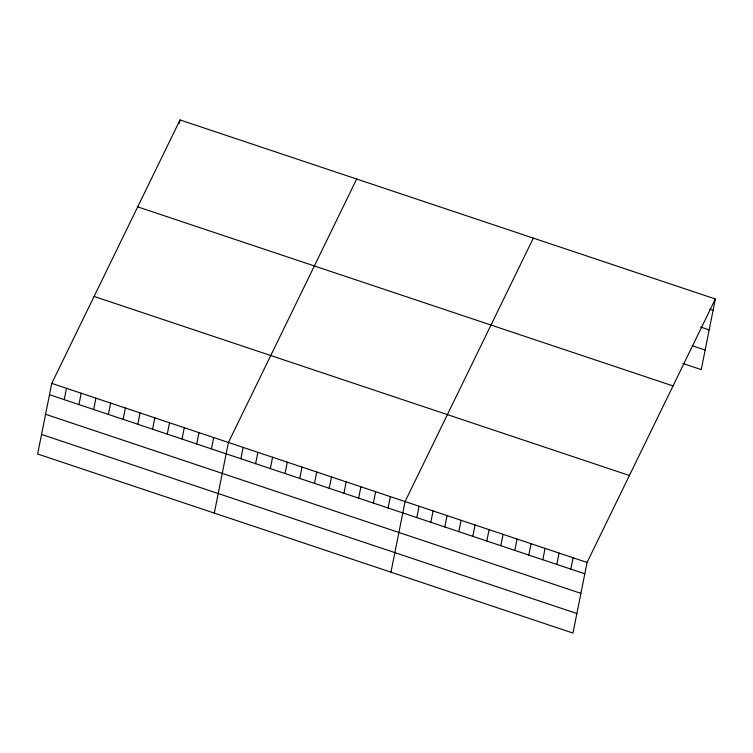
<?xml version="1.0" encoding="UTF-8"?>
<svg xmlns="http://www.w3.org/2000/svg" width="753" height="753" viewBox="0 0 753 753"><rect width="100%" height="100%" fill="white"/><g stroke="black" fill="none" stroke-linecap="round" stroke-linejoin="round"><path stroke-width="1.13" d="M51.759 383.381L37.65 454.003L572.967 633.066L587.086 562.444L715.35 298.997L180.033 119.934L51.759 383.381L587.086 562.444M64.212 399.655L66.48 388.303M78.933 404.577L81.202 393.226M93.654 409.5L95.923 398.149M108.376 414.423L110.644 403.071M179.346 123.332L180.033 119.934M123.106 419.346L125.365 407.994M137.827 424.268L140.086 412.926M152.548 429.201L154.807 417.849M167.27 434.123L169.538 422.772M181.991 439.046L184.259 427.695M196.712 443.969L198.98 432.617M211.433 448.892L213.701 437.54M214.304 513.094L228.423 442.472L356.687 179.026M240.875 458.746L243.144 447.395M255.596 463.669L257.865 452.318M270.318 468.592L272.586 457.24M285.039 473.515L287.307 462.163M299.76 478.437L302.028 467.086M314.481 483.36L316.749 472.009M329.202 488.292L331.471 476.941M343.923 493.215L346.192 481.864M358.644 498.138L360.913 486.786M373.366 503.06L375.634 491.709M388.087 507.983L390.355 496.632M390.958 572.186L405.076 501.554L533.34 238.108M416.804 517.593L419.073 506.242M430.81 522.271L433.079 510.929M444.807 526.959L447.075 515.607M458.812 531.646L461.081 520.295M472.809 536.324L475.077 524.973M486.815 541.012L489.074 529.66M500.811 545.69L503.079 534.338M514.807 550.377L517.076 539.026M528.813 555.055L531.081 543.704M542.809 559.743L545.078 548.391M556.815 564.421L559.084 553.079M570.812 569.108L573.08 557.757M715.35 298.997L701.241 369.619L682.924 363.501M709.853 309.267L713.082 310.349M700.554 327.028L709.175 329.908M692.223 345.74L705.147 350.06M137.705 206.868L673.022 385.931M94.087 296.437L629.414 475.501M49.491 394.723L584.817 573.795M45.585 414.291L580.902 593.355M41.556 434.443L576.883 613.507"/></g></svg>
